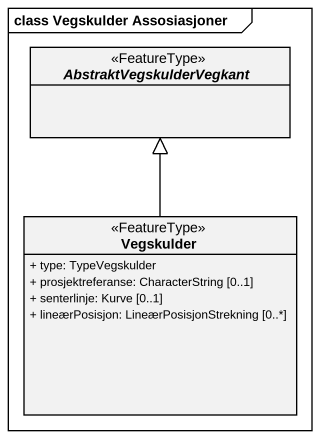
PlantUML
@startuml
mainframe class Vegskulder Assosiasjoner
hide circle
hide empty members
skinparam classAttributeIconSize 0
abstract class AbstraktVegskulderVegkant <<FeatureType>>
class Vegskulder <<FeatureType>> {
  + type: TypeVegskulder
  + prosjektreferanse: CharacterString [0..1]
  + senterlinje: Kurve [0..1]
  + lineærPosisjon: LineærPosisjonStrekning [0..*]
}
Vegskulder -up-|> AbstraktVegskulderVegkant
@enduml
